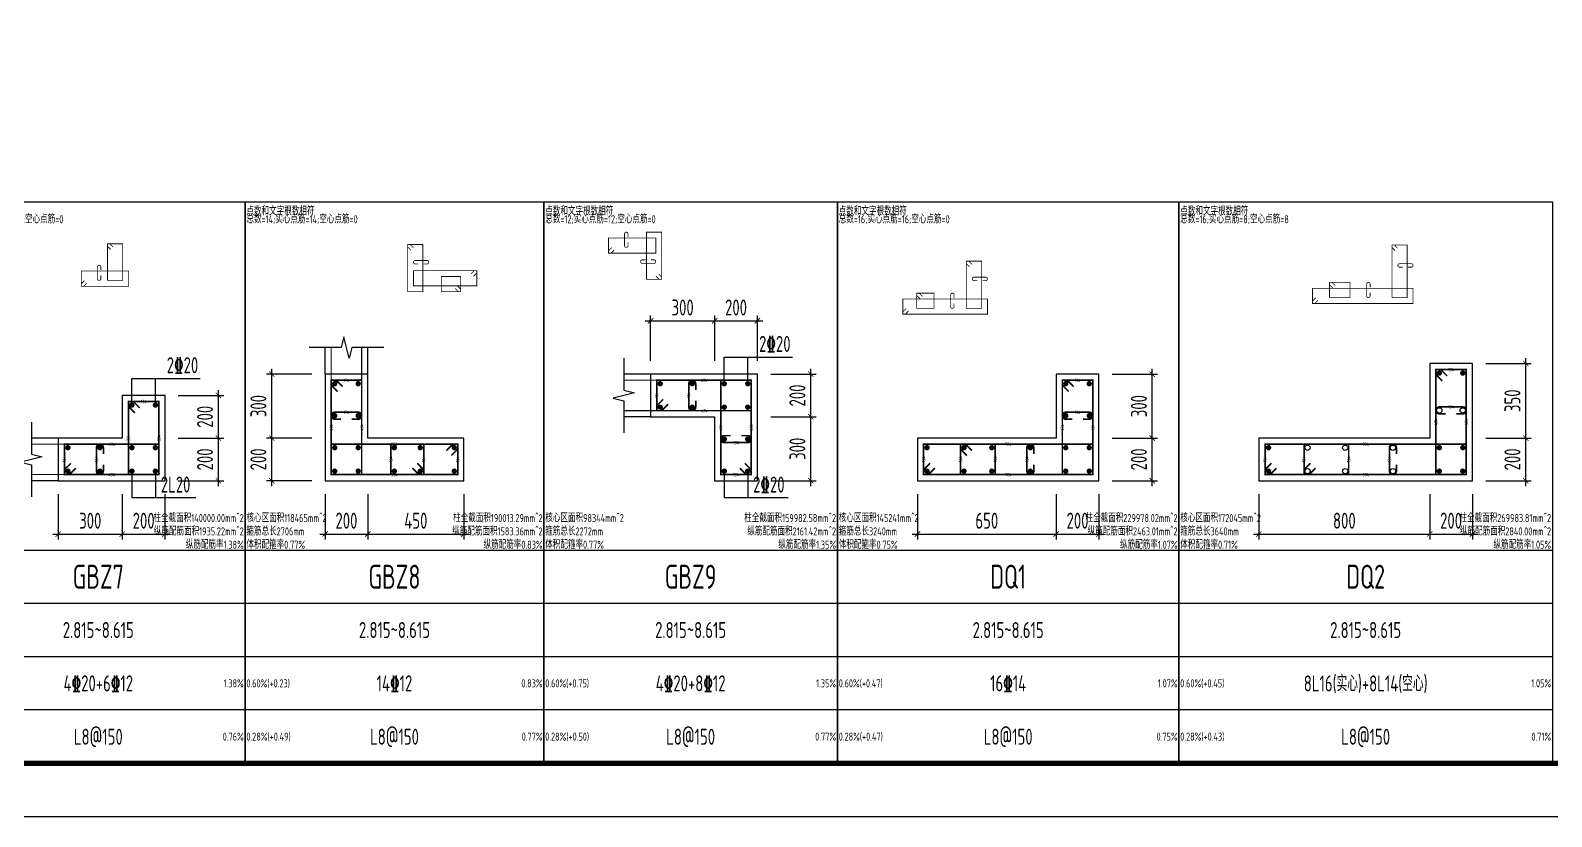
# Model space of a CAD drawing. Extents: x -668857 to 143095, y -247466 to 228182.
# Drawn here: x -308541 to -280034, y 28700 to 43447 of the extents above; entities that cross this region are included whole.
import ezdxf
from ezdxf.enums import TextEntityAlignment as Align

# ---------------------------------------------------------------- set-up
doc = ezdxf.new("R2010")
doc.units = 0
doc.header["$LTSCALE"] = 1000
doc.layers.get('0').update_dxf_attribs({"linetype": 'CONTINUOUS'})
doc.layers.get('DEFPOINTS').update_dxf_attribs({"linetype": 'CONTINUOUS'})
for name, color, linetype in [('-TK', 7, 'CONTINUOUS'), ('COLU_DE_DIM', 3, 'CONTINUOUS'), ('COLU_DE_TH', 7, 'CONTINUOUS'), ('LABEL', 1, 'CONTINUOUS'), ('LINK', 6, 'CONTINUOUS'), ('LINK-INDEX', 6, 'CONTINUOUS'), ('REIN', 6, 'CONTINUOUS'), ('TAB', 7, 'CONTINUOUS'), ('TAB_TEXT', 7, 'CONTINUOUS'), ('TEXT25', 2, 'CONTINUOUS'), ('THIN', 7, 'CONTINUOUS')]:
    doc.layers.add(name, color=color, linetype=linetype)
doc.layers.add('箍筋长度', color=3, linetype='CONTINUOUS', plot=False)
doc.layers.add('配箍校核', color=34, linetype='CONTINUOUS', plot=False)
doc.styles.add('BW_Rein', font='Tssdeng.shx', dxfattribs={"width": 0.7, "bigfont": 'hztxt.shx'})
doc.styles.add('TSSD_DIMENSION', font='Tssdeng.shx', dxfattribs={"width": 0.7, "bigfont": 'tssdchn.shx'})
doc.styles.add('TSSD_REIN', font='tssdeng.shx', dxfattribs={"width": 0.7, "height": 300, "bigfont": 'tssdchn.shx'})
doc.dimstyles.new('TSSD_25_100', dxfattribs={"dimtxt": 300, "dimasz": 100, "dimexe": 100, "dimexo": 250, "dimgap": 100, "dimtad": 1, "dimdec": 0, "dimlfac": 0.25, "dimzin": 0, "dimdsep": 46, "dimtxsty": 'TSSD_DIMENSION', "dimblk": 'ARCHTICK', "dimcen": 0, "dimdle": 100, "dimclrt": 7, "dimadec": 0, "dimazin": 0, "dimtfac": 1, "dimtdec": 0, "dimtix": 1, "dimtmove": 2, "dimatfit": 3, "dimldrblk": 'ARCHTICK', "dimfxl": 0, "dimtolj": 1, "dimtzin": 0, "dimarcsym": 0})

# ---------------------------------------------------------------- blocks, each defined once
blk = doc.blocks.new('_ArchTick')
at = {"color": 0, "linetype": 'ByBlock', "const_width": 0.15}
blk.add_lwpolyline([(-0.5, -0.5), (0.5, 0.5)], dxfattribs=at)
blk = doc.blocks.new('*D1870')
at = {"layer": 'COLU_DE_DIM', "color": 0, "lineweight": -2}
for p, q in [((-291918, 34750), (-291918, 33900)), ((-289318, 34750), (-289318, 33900)), ((-292018, 34000), (-289218, 34000))]:
    blk.add_line(p, q, dxfattribs=at)
at = {"layer": 'DEFPOINTS', "color": 0}
for p in [(-291918, 35000), (-289318, 35000), (-289318, 34000)]:
    blk.add_point(p, dxfattribs=at)
at = {"layer": 'COLU_DE_DIM', "color": 0, "lineweight": -2, "xscale": 100, "yscale": 100, "zscale": 100, "rotation": 180}
blk.add_blockref('_ArchTick', (-291918, 34000), dxfattribs=at)
at = {"layer": 'COLU_DE_DIM', "color": 0, "lineweight": -2, "xscale": 100, "yscale": 100, "zscale": 100}
blk.add_blockref('_ArchTick', (-289318, 34000), dxfattribs=at)
at = {"layer": 'COLU_DE_DIM', "color": 7, "insert": (-290618, 34250), "char_height": 300, "attachment_point": 5, "style": 'TSSD_DIMENSION'}
blk.add_mtext('\\A1;650', dxfattribs=at)
blk = doc.blocks.new('*D1871')
at = {"layer": 'COLU_DE_DIM', "color": 0, "lineweight": -2}
for p, q in [((-289318, 34750), (-289318, 33900)), ((-288518, 34750), (-288518, 33900)), ((-289418, 34000), (-288418, 34000))]:
    blk.add_line(p, q, dxfattribs=at)
at = {"layer": 'DEFPOINTS', "color": 0}
for p in [(-289318, 35000), (-288518, 35000), (-288518, 34000)]:
    blk.add_point(p, dxfattribs=at)
at = {"layer": 'COLU_DE_DIM', "color": 0, "lineweight": -2, "xscale": 100, "yscale": 100, "zscale": 100, "rotation": 180}
blk.add_blockref('_ArchTick', (-289318, 34000), dxfattribs=at)
at = {"layer": 'COLU_DE_DIM', "color": 0, "lineweight": -2, "xscale": 100, "yscale": 100, "zscale": 100}
blk.add_blockref('_ArchTick', (-288518, 34000), dxfattribs=at)
at = {"layer": 'COLU_DE_DIM', "color": 7, "insert": (-288918, 34250), "char_height": 300, "attachment_point": 5, "style": 'TSSD_DIMENSION'}
blk.add_mtext('\\A1;200', dxfattribs=at)
blk = doc.blocks.new('*D1872')
at = {"layer": 'COLU_DE_DIM', "color": 0, "lineweight": -2}
for p, q in [((-288268, 35800), (-287418, 35800)), ((-287518, 34900), (-287518, 35900)), ((-288268, 35000), (-287418, 35000))]:
    blk.add_line(p, q, dxfattribs=at)
at = {"layer": 'DEFPOINTS', "color": 0}
for p in [(-288518, 35800), (-287518, 35800), (-288518, 35000)]:
    blk.add_point(p, dxfattribs=at)
at = {"layer": 'COLU_DE_DIM', "color": 0, "lineweight": -2, "xscale": 100, "yscale": 100, "zscale": 100}
for p, rotation in [((-287518, 35800), 90), ((-287518, 35000), 270)]:
    blk.add_blockref('_ArchTick', p, dxfattribs=dict(at, rotation=rotation))
at = {"layer": 'COLU_DE_DIM', "color": 7, "insert": (-287768, 35400), "char_height": 300, "attachment_point": 5, "rotation": 90, "style": 'TSSD_DIMENSION'}
blk.add_mtext('\\A1;200', dxfattribs=at)
blk = doc.blocks.new('*D1873')
at = {"layer": 'COLU_DE_DIM', "color": 0, "lineweight": -2}
for p, q in [((-287518, 35700), (-287518, 37099)), ((-288268, 36999), (-287418, 36999)), ((-288268, 35800), (-287418, 35800))]:
    blk.add_line(p, q, dxfattribs=at)
at = {"layer": 'DEFPOINTS', "color": 0}
for p in [(-288518, 36999), (-287518, 36999), (-288518, 35800)]:
    blk.add_point(p, dxfattribs=at)
at = {"layer": 'COLU_DE_DIM', "color": 0, "lineweight": -2, "xscale": 100, "yscale": 100, "zscale": 100}
for p, rotation in [((-287518, 36999), 90), ((-287518, 35800), 270)]:
    blk.add_blockref('_ArchTick', p, dxfattribs=dict(at, rotation=rotation))
at = {"layer": 'COLU_DE_DIM', "color": 7, "insert": (-287768, 36399), "char_height": 300, "attachment_point": 5, "rotation": 90, "style": 'TSSD_DIMENSION'}
blk.add_mtext('\\A1;300', dxfattribs=at)
blk = doc.blocks.new('*D1882')
at = {"layer": 'COLU_DE_DIM', "color": 0, "lineweight": -2}
for p, q in [((-297018, 37999), (-295618, 37999)), ((-296918, 37249), (-296918, 38099)), ((-295718, 37249), (-295718, 38099))]:
    blk.add_line(p, q, dxfattribs=at)
at = {"layer": 'DEFPOINTS', "color": 0}
for p in [(-295718, 37999), (-296918, 36999), (-295718, 36999)]:
    blk.add_point(p, dxfattribs=at)
at = {"layer": 'COLU_DE_DIM', "color": 0, "lineweight": -2, "xscale": 100, "yscale": 100, "zscale": 100, "rotation": 180}
blk.add_blockref('_ArchTick', (-296918, 37999), dxfattribs=at)
at = {"layer": 'COLU_DE_DIM', "color": 0, "lineweight": -2, "xscale": 100, "yscale": 100, "zscale": 100}
blk.add_blockref('_ArchTick', (-295718, 37999), dxfattribs=at)
at = {"layer": 'COLU_DE_DIM', "color": 7, "insert": (-296318, 38249), "char_height": 300, "attachment_point": 5, "style": 'TSSD_DIMENSION'}
blk.add_mtext('\\A1;300', dxfattribs=at)
blk = doc.blocks.new('*D1883')
at = {"layer": 'COLU_DE_DIM', "color": 0, "lineweight": -2}
for p, q in [((-295818, 37999), (-294818, 37999)), ((-295718, 37249), (-295718, 38099)), ((-294918, 37249), (-294918, 38099))]:
    blk.add_line(p, q, dxfattribs=at)
at = {"layer": 'DEFPOINTS', "color": 0}
for p in [(-294918, 37999), (-295718, 36999), (-294918, 36999)]:
    blk.add_point(p, dxfattribs=at)
at = {"layer": 'COLU_DE_DIM', "color": 0, "lineweight": -2, "xscale": 100, "yscale": 100, "zscale": 100, "rotation": 180}
blk.add_blockref('_ArchTick', (-295718, 37999), dxfattribs=at)
at = {"layer": 'COLU_DE_DIM', "color": 0, "lineweight": -2, "xscale": 100, "yscale": 100, "zscale": 100}
blk.add_blockref('_ArchTick', (-294918, 37999), dxfattribs=at)
at = {"layer": 'COLU_DE_DIM', "color": 7, "insert": (-295318, 38249), "char_height": 300, "attachment_point": 5, "style": 'TSSD_DIMENSION'}
blk.add_mtext('\\A1;200', dxfattribs=at)
blk = doc.blocks.new('*D1884')
at = {"layer": 'COLU_DE_DIM', "color": 0, "lineweight": -2}
for p, q in [((-293918, 34900), (-293918, 36299)), ((-294668, 36199), (-293818, 36199)), ((-294668, 35000), (-293818, 35000))]:
    blk.add_line(p, q, dxfattribs=at)
at = {"layer": 'DEFPOINTS', "color": 0}
for p in [(-294918, 36199), (-293918, 36199), (-294918, 35000)]:
    blk.add_point(p, dxfattribs=at)
at = {"layer": 'COLU_DE_DIM', "color": 0, "lineweight": -2, "xscale": 100, "yscale": 100, "zscale": 100}
for p, rotation in [((-293918, 36199), 90), ((-293918, 35000), 270)]:
    blk.add_blockref('_ArchTick', p, dxfattribs=dict(at, rotation=rotation))
at = {"layer": 'COLU_DE_DIM', "color": 7, "insert": (-294168, 35599), "char_height": 300, "attachment_point": 5, "rotation": 90, "style": 'TSSD_DIMENSION'}
blk.add_mtext('\\A1;300', dxfattribs=at)
blk = doc.blocks.new('*D1885')
at = {"layer": 'COLU_DE_DIM', "color": 0, "lineweight": -2}
for p, q in [((-293918, 36099), (-293918, 37099)), ((-294668, 36999), (-293818, 36999)), ((-294668, 36199), (-293818, 36199))]:
    blk.add_line(p, q, dxfattribs=at)
at = {"layer": 'DEFPOINTS', "color": 0}
for p in [(-294918, 36999), (-293918, 36999), (-294918, 36199)]:
    blk.add_point(p, dxfattribs=at)
at = {"layer": 'COLU_DE_DIM', "color": 0, "lineweight": -2, "xscale": 100, "yscale": 100, "zscale": 100}
for p, rotation in [((-293918, 36999), 90), ((-293918, 36199), 270)]:
    blk.add_blockref('_ArchTick', p, dxfattribs=dict(at, rotation=rotation))
at = {"layer": 'COLU_DE_DIM', "color": 7, "insert": (-294168, 36599), "char_height": 300, "attachment_point": 5, "rotation": 90, "style": 'TSSD_DIMENSION'}
blk.add_mtext('\\A1;200', dxfattribs=at)
blk = doc.blocks.new('*D1858')
at = {"layer": 'COLU_DE_DIM', "color": 0, "lineweight": -2}
for p, q in [((-303019, 34750), (-303019, 33900)), ((-302219, 34750), (-302219, 33900)), ((-303119, 34000), (-302119, 34000))]:
    blk.add_line(p, q, dxfattribs=at)
at = {"layer": 'DEFPOINTS', "color": 0}
for p in [(-303019, 35000), (-302219, 35000), (-302219, 34000)]:
    blk.add_point(p, dxfattribs=at)
at = {"layer": 'COLU_DE_DIM', "color": 0, "lineweight": -2, "xscale": 100, "yscale": 100, "zscale": 100, "rotation": 180}
blk.add_blockref('_ArchTick', (-303019, 34000), dxfattribs=at)
at = {"layer": 'COLU_DE_DIM', "color": 0, "lineweight": -2, "xscale": 100, "yscale": 100, "zscale": 100}
blk.add_blockref('_ArchTick', (-302219, 34000), dxfattribs=at)
at = {"layer": 'COLU_DE_DIM', "color": 7, "insert": (-302619, 34250), "char_height": 300, "attachment_point": 5, "style": 'TSSD_DIMENSION'}
blk.add_mtext('\\A1;200', dxfattribs=at)
blk = doc.blocks.new('*D1859')
at = {"layer": 'COLU_DE_DIM', "color": 0, "lineweight": -2}
for p, q in [((-302219, 34750), (-302219, 33900)), ((-300418, 34750), (-300418, 33900)), ((-302319, 34000), (-300318, 34000))]:
    blk.add_line(p, q, dxfattribs=at)
at = {"layer": 'DEFPOINTS', "color": 0}
for p in [(-302219, 35000), (-300418, 35000), (-300418, 34000)]:
    blk.add_point(p, dxfattribs=at)
at = {"layer": 'COLU_DE_DIM', "color": 0, "lineweight": -2, "xscale": 100, "yscale": 100, "zscale": 100, "rotation": 180}
blk.add_blockref('_ArchTick', (-302219, 34000), dxfattribs=at)
at = {"layer": 'COLU_DE_DIM', "color": 0, "lineweight": -2, "xscale": 100, "yscale": 100, "zscale": 100}
blk.add_blockref('_ArchTick', (-300418, 34000), dxfattribs=at)
at = {"layer": 'COLU_DE_DIM', "color": 7, "insert": (-301318, 34250), "char_height": 300, "attachment_point": 5, "style": 'TSSD_DIMENSION'}
blk.add_mtext('\\A1;450', dxfattribs=at)
blk = doc.blocks.new('*D1860')
at = {"layer": 'COLU_DE_DIM', "color": 0, "lineweight": -2}
for p, q in [((-303269, 35800), (-304119, 35800)), ((-304019, 34900), (-304019, 35900)), ((-303269, 35000), (-304119, 35000))]:
    blk.add_line(p, q, dxfattribs=at)
at = {"layer": 'DEFPOINTS', "color": 0}
for p in [(-304019, 35800), (-303019, 35800), (-303019, 35000)]:
    blk.add_point(p, dxfattribs=at)
at = {"layer": 'COLU_DE_DIM', "color": 0, "lineweight": -2, "xscale": 100, "yscale": 100, "zscale": 100}
for p, rotation in [((-304019, 35800), 90), ((-304019, 35000), 270)]:
    blk.add_blockref('_ArchTick', p, dxfattribs=dict(at, rotation=rotation))
at = {"layer": 'COLU_DE_DIM', "color": 7, "insert": (-304269, 35400), "char_height": 300, "attachment_point": 5, "rotation": 90, "style": 'TSSD_DIMENSION'}
blk.add_mtext('\\A1;200', dxfattribs=at)
blk = doc.blocks.new('*D1861')
at = {"layer": 'COLU_DE_DIM', "color": 0, "lineweight": -2}
for p, q in [((-304019, 35700), (-304019, 37100)), ((-303269, 37000), (-304119, 37000)), ((-303269, 35800), (-304119, 35800))]:
    blk.add_line(p, q, dxfattribs=at)
at = {"layer": 'DEFPOINTS', "color": 0}
for p in [(-304019, 37000), (-303019, 37000), (-303019, 35800)]:
    blk.add_point(p, dxfattribs=at)
at = {"layer": 'COLU_DE_DIM', "color": 0, "lineweight": -2, "xscale": 100, "yscale": 100, "zscale": 100}
for p, rotation in [((-304019, 37000), 90), ((-304019, 35800), 270)]:
    blk.add_blockref('_ArchTick', p, dxfattribs=dict(at, rotation=rotation))
at = {"layer": 'COLU_DE_DIM', "color": 7, "insert": (-304269, 36400), "char_height": 300, "attachment_point": 5, "rotation": 90, "style": 'TSSD_DIMENSION'}
blk.add_mtext('\\A1;300', dxfattribs=at)
blk = doc.blocks.new('*D1862')
at = {"layer": 'COLU_DE_DIM', "color": 0, "lineweight": -2}
for p, q in [((-308019, 34750), (-308019, 33900)), ((-306819, 34750), (-306819, 33900)), ((-308119, 34000), (-306719, 34000))]:
    blk.add_line(p, q, dxfattribs=at)
at = {"layer": 'DEFPOINTS', "color": 0}
for p in [(-308019, 35000), (-306819, 35000), (-306819, 34000)]:
    blk.add_point(p, dxfattribs=at)
at = {"layer": 'COLU_DE_DIM', "color": 0, "lineweight": -2, "xscale": 100, "yscale": 100, "zscale": 100, "rotation": 180}
blk.add_blockref('_ArchTick', (-308019, 34000), dxfattribs=at)
at = {"layer": 'COLU_DE_DIM', "color": 0, "lineweight": -2, "xscale": 100, "yscale": 100, "zscale": 100}
blk.add_blockref('_ArchTick', (-306819, 34000), dxfattribs=at)
at = {"layer": 'COLU_DE_DIM', "color": 7, "insert": (-307419, 34250), "char_height": 300, "attachment_point": 5, "style": 'TSSD_DIMENSION'}
blk.add_mtext('\\A1;300', dxfattribs=at)
blk = doc.blocks.new('*D1863')
at = {"layer": 'COLU_DE_DIM', "color": 0, "lineweight": -2}
for p, q in [((-306819, 34750), (-306819, 33900)), ((-306019, 34750), (-306019, 33900)), ((-306919, 34000), (-305919, 34000))]:
    blk.add_line(p, q, dxfattribs=at)
at = {"layer": 'DEFPOINTS', "color": 0}
for p in [(-306819, 35000), (-306019, 35000), (-306019, 34000)]:
    blk.add_point(p, dxfattribs=at)
at = {"layer": 'COLU_DE_DIM', "color": 0, "lineweight": -2, "xscale": 100, "yscale": 100, "zscale": 100, "rotation": 180}
blk.add_blockref('_ArchTick', (-306819, 34000), dxfattribs=at)
at = {"layer": 'COLU_DE_DIM', "color": 0, "lineweight": -2, "xscale": 100, "yscale": 100, "zscale": 100}
blk.add_blockref('_ArchTick', (-306019, 34000), dxfattribs=at)
at = {"layer": 'COLU_DE_DIM', "color": 7, "insert": (-306419, 34250), "char_height": 300, "attachment_point": 5, "style": 'TSSD_DIMENSION'}
blk.add_mtext('\\A1;200', dxfattribs=at)
blk = doc.blocks.new('*D1864')
at = {"layer": 'COLU_DE_DIM', "color": 0, "lineweight": -2}
for p, q in [((-305769, 35800), (-304919, 35800)), ((-305019, 34900), (-305019, 35900)), ((-305769, 35000), (-304919, 35000))]:
    blk.add_line(p, q, dxfattribs=at)
at = {"layer": 'DEFPOINTS', "color": 0}
for p in [(-306019, 35800), (-305019, 35800), (-306019, 35000)]:
    blk.add_point(p, dxfattribs=at)
at = {"layer": 'COLU_DE_DIM', "color": 0, "lineweight": -2, "xscale": 100, "yscale": 100, "zscale": 100}
for p, rotation in [((-305019, 35800), 90), ((-305019, 35000), 270)]:
    blk.add_blockref('_ArchTick', p, dxfattribs=dict(at, rotation=rotation))
at = {"layer": 'COLU_DE_DIM', "color": 7, "insert": (-305269, 35400), "char_height": 300, "attachment_point": 5, "rotation": 90, "style": 'TSSD_DIMENSION'}
blk.add_mtext('\\A1;200', dxfattribs=at)
blk = doc.blocks.new('*D1865')
at = {"layer": 'COLU_DE_DIM', "color": 0, "lineweight": -2}
for p, q in [((-305769, 36600), (-304919, 36600)), ((-305019, 35700), (-305019, 36700)), ((-305769, 35800), (-304919, 35800))]:
    blk.add_line(p, q, dxfattribs=at)
at = {"layer": 'DEFPOINTS', "color": 0}
for p in [(-306019, 36600), (-305019, 36600), (-306019, 35800)]:
    blk.add_point(p, dxfattribs=at)
at = {"layer": 'COLU_DE_DIM', "color": 0, "lineweight": -2, "xscale": 100, "yscale": 100, "zscale": 100}
for p, rotation in [((-305019, 36600), 90), ((-305019, 35800), 270)]:
    blk.add_blockref('_ArchTick', p, dxfattribs=dict(at, rotation=rotation))
at = {"layer": 'COLU_DE_DIM', "color": 7, "insert": (-305269, 36200), "char_height": 300, "attachment_point": 5, "rotation": 90, "style": 'TSSD_DIMENSION'}
blk.add_mtext('\\A1;200', dxfattribs=at)
blk = doc.blocks.new('A1')
blk.add_lwpolyline([(0, 59400), (0, 0), (84100, 0), (84100, 59400)], close=True)
at = {"const_width": 100}
blk.add_lwpolyline([(2500, 58400), (2500, 1000), (83100, 1000), (83100, 58400)], close=True, dxfattribs=at)
blk = doc.blocks.new('*D1206')
at = {"layer": 'COLU_DE_DIM', "color": 0, "lineweight": -2}
for p, q in [((-285518, 34750), (-285518, 33900)), ((-282318, 34750), (-282318, 33900)), ((-285618, 34000), (-282218, 34000))]:
    blk.add_line(p, q, dxfattribs=at)
at = {"layer": 'DEFPOINTS', "color": 0}
for p in [(-285518, 35000), (-282318, 35000), (-282318, 34000)]:
    blk.add_point(p, dxfattribs=at)
at = {"layer": 'COLU_DE_DIM', "color": 0, "lineweight": -2, "xscale": 100, "yscale": 100, "zscale": 100, "rotation": 180}
blk.add_blockref('_ArchTick', (-285518, 34000), dxfattribs=at)
at = {"layer": 'COLU_DE_DIM', "color": 0, "lineweight": -2, "xscale": 100, "yscale": 100, "zscale": 100}
blk.add_blockref('_ArchTick', (-282318, 34000), dxfattribs=at)
at = {"layer": 'COLU_DE_DIM', "color": 7, "insert": (-283918, 34250), "char_height": 300, "attachment_point": 5, "style": 'TSSD_DIMENSION'}
blk.add_mtext('\\A1;800', dxfattribs=at)
blk = doc.blocks.new('*D1207')
at = {"layer": 'COLU_DE_DIM', "color": 0, "lineweight": -2}
for p, q in [((-282318, 34750), (-282318, 33900)), ((-281518, 34750), (-281518, 33900)), ((-282418, 34000), (-281418, 34000))]:
    blk.add_line(p, q, dxfattribs=at)
at = {"layer": 'DEFPOINTS', "color": 0}
for p in [(-282318, 35000), (-281518, 35000), (-281518, 34000)]:
    blk.add_point(p, dxfattribs=at)
at = {"layer": 'COLU_DE_DIM', "color": 0, "lineweight": -2, "xscale": 100, "yscale": 100, "zscale": 100, "rotation": 180}
blk.add_blockref('_ArchTick', (-282318, 34000), dxfattribs=at)
at = {"layer": 'COLU_DE_DIM', "color": 0, "lineweight": -2, "xscale": 100, "yscale": 100, "zscale": 100}
blk.add_blockref('_ArchTick', (-281518, 34000), dxfattribs=at)
at = {"layer": 'COLU_DE_DIM', "color": 7, "insert": (-281918, 34250), "char_height": 300, "attachment_point": 5, "style": 'TSSD_DIMENSION'}
blk.add_mtext('\\A1;200', dxfattribs=at)
blk = doc.blocks.new('*D1208')
at = {"layer": 'COLU_DE_DIM', "color": 0, "lineweight": -2}
for p, q in [((-281268, 35800), (-280418, 35800)), ((-280518, 34900), (-280518, 35900)), ((-281268, 35000), (-280418, 35000))]:
    blk.add_line(p, q, dxfattribs=at)
at = {"layer": 'DEFPOINTS', "color": 0}
for p in [(-281518, 35800), (-280518, 35800), (-281518, 35000)]:
    blk.add_point(p, dxfattribs=at)
at = {"layer": 'COLU_DE_DIM', "color": 0, "lineweight": -2, "xscale": 100, "yscale": 100, "zscale": 100}
for p, rotation in [((-280518, 35800), 90), ((-280518, 35000), 270)]:
    blk.add_blockref('_ArchTick', p, dxfattribs=dict(at, rotation=rotation))
at = {"layer": 'COLU_DE_DIM', "color": 7, "insert": (-280768, 35400), "char_height": 300, "attachment_point": 5, "rotation": 90, "style": 'TSSD_DIMENSION'}
blk.add_mtext('\\A1;200', dxfattribs=at)
blk = doc.blocks.new('*D1209')
at = {"layer": 'COLU_DE_DIM', "color": 0, "lineweight": -2}
for p, q in [((-281268, 37199), (-280418, 37199)), ((-280518, 35700), (-280518, 37299)), ((-281268, 35800), (-280418, 35800))]:
    blk.add_line(p, q, dxfattribs=at)
at = {"layer": 'DEFPOINTS', "color": 0}
for p in [(-281518, 37199), (-280518, 37199), (-281518, 35800)]:
    blk.add_point(p, dxfattribs=at)
at = {"layer": 'COLU_DE_DIM', "color": 0, "lineweight": -2, "xscale": 100, "yscale": 100, "zscale": 100}
for p, rotation in [((-280518, 37199), 90), ((-280518, 35800), 270)]:
    blk.add_blockref('_ArchTick', p, dxfattribs=dict(at, rotation=rotation))
at = {"layer": 'COLU_DE_DIM', "color": 7, "insert": (-280768, 36500), "char_height": 300, "attachment_point": 5, "rotation": 90, "style": 'TSSD_DIMENSION'}
blk.add_mtext('\\A1;350', dxfattribs=at)

msp = doc.modelspace()

# ---------------------------------------------------------------- linework, layer by layer
at = {"layer": 'COLU_DE_TH'}
for points in [[(-281518.34, 34999.67), (-281518.34, 37199.34), (-282318.34, 37199.34), (-282318.34, 35799.67), (-285518.34, 35799.67), (-285518.34, 34999.67), (-281518.34, 34999.67)], [(-302218.5, 36999.67), (-303018.5, 36999.67), (-303018.5, 34999.67), (-300418.24, 34999.67), (-300418.24, 35799.67), (-302218.5, 35799.67), (-302218.5, 36999.67)], [(-296918.24, 36999.32), (-296918.24, 36199.32), (-295718.24, 36199.32), (-295718.24, 34999.67), (-294918.24, 34999.67), (-294918.24, 36999.32), (-296918.24, 36999.32)], [(-289318.34, 36999.33), (-289318.34, 35799.67), (-291918.24, 35799.67), (-291918.24, 34999.67), (-288518.34, 34999.67), (-288518.34, 36999.33), (-289318.34, 36999.33)], [(-308018.5, 35799.67), (-308018.5, 34999.67), (-306018.5, 34999.67), (-306018.5, 36599.67), (-306818.5, 36599.67), (-306818.5, 35799.67), (-308018.5, 35799.67)]]:
    msp.add_lwpolyline(points, close=True, dxfattribs=at)
at = {"layer": 'LABEL'}
for p, q in [((-295538.24, 37314.85), (-294258.24, 37314.85)), ((-295538.24, 36819.32), (-295538.24, 37314.85)), ((-295098.24, 36819.32), (-295098.24, 37314.85)), ((-306638.5, 36915.19), (-305358.5, 36915.19)), ((-306638.5, 36419.67), (-306638.5, 36915.19)), ((-306198.5, 36419.67), (-306198.5, 36915.19)), ((-306638.5, 35179.67), (-306638.5, 34684.14)), ((-306198.5, 35179.67), (-306198.5, 34684.14)), ((-295538.24, 35179.67), (-295538.24, 34684.14)), ((-295098.24, 35179.67), (-295098.24, 34684.14)), ((-306638.5, 34684.14), (-305443.9, 34684.14)), ((-295538.24, 34684.14), (-294343.63, 34684.14))]:
    msp.add_line(p, q, dxfattribs=at)
at = {"layer": 'LINK', "const_width": 30}
for points in [[(-282083.34, 36872.42), (-282203.34, 36992.42), (-282203.34, 37084.34), (-281633.34, 37084.34), (-281633.34, 35114.67), (-282203.34, 35114.67), (-282203.34, 37084.34), (-282111.41, 37084.34), (-281991.41, 36964.34)], [(-302783.5, 36672.74), (-302903.5, 36792.74), (-302903.5, 36884.67), (-302333.5, 36884.67), (-302333.5, 35114.67), (-302903.5, 35114.67), (-302903.5, 36884.67), (-302811.58, 36884.67), (-302691.58, 36764.67)], [(-296591.32, 36434.32), (-296711.32, 36314.32), (-296803.24, 36314.32), (-296803.24, 36884.32), (-295033.24, 36884.32), (-295033.24, 36314.32), (-296803.24, 36314.32), (-296803.24, 36406.24), (-296683.24, 36526.24)], [(-295153.24, 35326.59), (-295033.24, 35206.59), (-295033.24, 35114.67), (-295603.24, 35114.67), (-295603.24, 36884.32), (-295033.24, 36884.32), (-295033.24, 35114.67), (-295125.17, 35114.67), (-295245.17, 35234.67)], [(-289083.34, 36672.4), (-289203.34, 36792.4), (-289203.34, 36884.33), (-288633.34, 36884.33), (-288633.34, 35114.67), (-289203.34, 35114.67), (-289203.34, 36884.33), (-289111.42, 36884.33), (-288991.42, 36764.33)], [(-306583.5, 36272.74), (-306703.5, 36392.74), (-306703.5, 36484.67), (-306133.5, 36484.67), (-306133.5, 35114.67), (-306703.5, 35114.67), (-306703.5, 36484.67), (-306611.58, 36484.67), (-306491.58, 36364.67)], [(-307691.58, 35234.67), (-307811.58, 35114.67), (-307903.5, 35114.67), (-307903.5, 35684.67), (-306133.5, 35684.67), (-306133.5, 35114.67), (-307903.5, 35114.67), (-307903.5, 35206.59), (-307783.5, 35326.59)], [(-300745.16, 35564.67), (-300625.16, 35684.67), (-300533.24, 35684.67), (-300533.24, 35114.67), (-302903.5, 35114.67), (-302903.5, 35684.67), (-300533.24, 35684.67), (-300533.24, 35592.74), (-300653.24, 35472.74)], [(-301289.68, 35326.59), (-301169.68, 35206.59), (-301169.68, 35114.67), (-301785.9, 35114.67), (-301785.9, 35684.67), (-301169.68, 35684.67), (-301169.68, 35114.67), (-301261.6, 35114.67), (-301381.6, 35234.67)], [(-291591.31, 35234.67), (-291711.31, 35114.67), (-291803.24, 35114.67), (-291803.24, 35684.67), (-288633.34, 35684.67), (-288633.34, 35114.67), (-291803.24, 35114.67), (-291803.24, 35206.59), (-291683.24, 35326.59)], [(-290990.22, 35472.74), (-291110.22, 35592.74), (-291110.22, 35684.67), (-290460.24, 35684.67), (-290460.24, 35114.67), (-291110.22, 35114.67), (-291110.22, 35684.67), (-291018.3, 35684.67), (-290898.3, 35564.67)], [(-285191.41, 35234.67), (-285311.41, 35114.67), (-285403.34, 35114.67), (-285403.34, 35684.67), (-281633.34, 35684.67), (-281633.34, 35114.67), (-285403.34, 35114.67), (-285403.34, 35206.59), (-285283.34, 35326.59)], [(-284552.7, 35326.59), (-284672.7, 35206.59), (-284672.7, 35114.67), (-283836.36, 35114.67), (-283836.36, 35684.67), (-284672.7, 35684.67), (-284672.7, 35114.67), (-284580.77, 35114.67), (-284460.77, 35234.67)]]:
    msp.add_lwpolyline(points, dxfattribs=at)
for points in [[(-296073.24, 36699.32), (-296073.24, 36819.32, 1), (-296203.24, 36819.32), (-296203.24, 36379.32, 1), (-296073.24, 36379.32), (-296073.24, 36499.32)], [(-302518.5, 36154.67), (-302398.5, 36154.67, 1), (-302398.5, 36284.67), (-302838.5, 36284.67, 1), (-302838.5, 36154.67), (-302718.5, 36154.67)], [(-288818.34, 36154.5), (-288698.34, 36154.5, 1), (-288698.34, 36284.5), (-289138.34, 36284.5, 1), (-289138.34, 36154.5), (-289018.34, 36154.5)], [(-281818.34, 36254.51), (-281698.34, 36254.51, 1), (-281698.34, 36384.51), (-282138.34, 36384.51, 1), (-282138.34, 36254.51), (-282018.34, 36254.51)], [(-307173.5, 35499.67), (-307173.5, 35619.67, 1), (-307303.5, 35619.67), (-307303.5, 35179.67, 1), (-307173.5, 35179.67), (-307173.5, 35299.67)], [(-295418.24, 35844.49), (-295538.24, 35844.49, 1), (-295538.24, 35714.49), (-295098.24, 35714.49, 1), (-295098.24, 35844.49), (-295218.24, 35844.49)], [(-289737.4, 35499.67), (-289737.4, 35619.67, 1), (-289867.4, 35619.67), (-289867.4, 35179.67, 1), (-289737.4, 35179.67), (-289737.4, 35299.67)], [(-282942.7, 35299.67), (-282942.7, 35179.67, -1), (-283072.7, 35179.67), (-283072.7, 35619.67, -1), (-282942.7, 35619.67), (-282942.7, 35499.67)]]:
    msp.add_lwpolyline(points, format="xyb", dxfattribs=at)
at = {"layer": 'LINK-INDEX', "const_width": 15}
for points in [[(-297341.72, 39569.57), (-297341.72, 39629.57, 1), (-297406.72, 39629.57), (-297406.72, 39409.57, 1), (-297341.72, 39409.57), (-297341.72, 39469.57)], [(-301168.79, 39065.56), (-301108.79, 39065.56, 1), (-301108.79, 39130.56), (-301328.79, 39130.56, 1), (-301328.79, 39065.56), (-301268.79, 39065.56)], [(-297014.22, 39142.16), (-297074.22, 39142.16, 1), (-297074.22, 39077.16), (-296854.22, 39077.16, 1), (-296854.22, 39142.16), (-296914.22, 39142.16)], [(-282722.6, 39004.94), (-282662.6, 39004.94, 1), (-282662.6, 39069.94), (-282882.6, 39069.94, 1), (-282882.6, 39004.94), (-282822.6, 39004.94)], [(-307221, 38949.67), (-307221, 39009.67, 1), (-307286, 39009.67), (-307286, 38789.67, 1), (-307221, 38789.67), (-307221, 38849.67)], [(-290698.73, 38752.89), (-290638.73, 38752.89, 1), (-290638.73, 38817.89), (-290858.73, 38817.89, 1), (-290858.73, 38752.89), (-290798.73, 38752.89)], [(-291231.2, 38425.48), (-291231.2, 38485.48, 1), (-291296.2, 38485.48), (-291296.2, 38265.48, 1), (-291231.2, 38265.48), (-291231.2, 38325.48)], [(-283435.1, 38627.52), (-283435.1, 38687.52, 1), (-283500.1, 38687.52), (-283500.1, 38467.52, 1), (-283435.1, 38467.52), (-283435.1, 38527.52)]]:
    msp.add_lwpolyline(points, format="xyb", dxfattribs=at)
for points in [[(-296771.72, 38883.21), (-296711.72, 38823.21), (-296711.72, 38777.25), (-296996.72, 38777.25), (-296996.72, 39662.07), (-296711.72, 39662.07), (-296711.72, 38777.25), (-296757.69, 38777.25), (-296817.69, 38837.25)], [(-307036, 39336.21), (-307096, 39396.21), (-307096, 39442.17), (-306811, 39442.17), (-306811, 38757.17), (-307096, 38757.17), (-307096, 39442.17), (-307050.04, 39442.17), (-306990.04, 39382.17)], [(-301411.29, 39324.6), (-301471.29, 39384.6), (-301471.29, 39430.56), (-301186.29, 39430.56), (-301186.29, 38545.56), (-301471.29, 38545.56), (-301471.29, 39430.56), (-301425.32, 39430.56), (-301365.32, 39370.56)], [(-297600.76, 39327.07), (-297660.76, 39267.07), (-297706.72, 39267.07), (-297706.72, 39552.07), (-296821.72, 39552.07), (-296821.72, 39267.07), (-297706.72, 39267.07), (-297706.72, 39313.04), (-297646.72, 39373.04)], [(-282965.1, 39313.9), (-283025.1, 39373.9), (-283025.1, 39419.86), (-282740.1, 39419.86), (-282740.1, 38435.02), (-283025.1, 38435.02), (-283025.1, 39419.86), (-282979.14, 39419.86), (-282919.14, 39359.86)], [(-290941.23, 39011.85), (-291001.23, 39071.85), (-291001.23, 39117.81), (-290716.23, 39117.81), (-290716.23, 38232.98), (-291001.23, 38232.98), (-291001.23, 39117.81), (-290955.27, 39117.81), (-290895.27, 39057.81)], [(-307480.04, 38707.17), (-307540.04, 38647.17), (-307586, 38647.17), (-307586, 38932.17), (-306701, 38932.17), (-306701, 38647.17), (-307586, 38647.17), (-307586, 38693.13), (-307526, 38753.13)], [(-300282.12, 38880.56), (-300222.12, 38940.56), (-300176.15, 38940.56), (-300176.15, 38655.56), (-301361.29, 38655.56), (-301361.29, 38940.56), (-300176.15, 38940.56), (-300176.15, 38894.6), (-300236.15, 38834.6)], [(-300536.2, 38651.52), (-300476.2, 38591.52), (-300476.2, 38545.56), (-300841.24, 38545.56), (-300841.24, 38830.56), (-300476.2, 38830.56), (-300476.2, 38545.56), (-300522.16, 38545.56), (-300582.16, 38605.56)], [(-291871.19, 38412.02), (-291931.19, 38472.02), (-291931.19, 38517.98), (-291606.2, 38517.98), (-291606.2, 38232.98), (-291931.19, 38232.98), (-291931.19, 38517.98), (-291885.23, 38517.98), (-291825.23, 38457.98)], [(-284409.14, 38385.02), (-284469.14, 38325.02), (-284515.1, 38325.02), (-284515.1, 38610.02), (-282630.1, 38610.02), (-282630.1, 38325.02), (-284515.1, 38325.02), (-284515.1, 38370.98), (-284455.1, 38430.98)], [(-284135.1, 38614.06), (-284195.1, 38674.06), (-284195.1, 38720.02), (-283810.1, 38720.02), (-283810.1, 38435.02), (-284195.1, 38435.02), (-284195.1, 38720.02), (-284149.14, 38720.02), (-284089.14, 38660.02)], [(-292085.22, 38182.98), (-292145.22, 38122.98), (-292191.18, 38122.98), (-292191.18, 38407.98), (-290606.23, 38407.98), (-290606.23, 38122.98), (-292191.18, 38122.98), (-292191.18, 38168.94), (-292131.18, 38228.94)]]:
    msp.add_lwpolyline(points, dxfattribs=at)
at = {"layer": 'LINK-INDEX', "color": 1, "const_width": 20}
for points in [[(-302903.5, 36784.67), (-302903.5, 37499.67)], [(-302333.5, 36784.67), (-302333.5, 37499.67)], [(-296703.24, 36884.32), (-297418.24, 36884.32)], [(-296703.24, 36314.32), (-297418.24, 36314.32)], [(-307803.5, 35684.67), (-308518.5, 35684.67)], [(-307803.5, 35114.67), (-308518.5, 35114.67)]]:
    msp.add_lwpolyline(points, dxfattribs=at)
at = {"layer": 'REIN', "const_width": 50}
for points in [[(-282163.34, 37019.34, 1), (-282113.34, 37019.34, 1), (-282163.34, 37019.34)], [(-281723.34, 37019.34, 1), (-281673.34, 37019.34, 1), (-281723.34, 37019.34)], [(-302863.5, 36819.67, 1), (-302813.5, 36819.67, 1), (-302863.5, 36819.67)], [(-302423.5, 36819.67, 1), (-302373.5, 36819.67, 1), (-302423.5, 36819.67)], [(-296763.24, 36819.32, 1), (-296713.24, 36819.32, 1), (-296763.24, 36819.32)], [(-296163.24, 36819.32, 1), (-296113.24, 36819.32, 1), (-296163.24, 36819.32)], [(-295563.24, 36819.32, 1), (-295513.24, 36819.32, 1), (-295563.24, 36819.32)], [(-295123.24, 36819.32, 1), (-295073.24, 36819.32, 1), (-295123.24, 36819.32)], [(-289163.34, 36819.33, 1), (-289113.34, 36819.33, 1), (-289163.34, 36819.33)], [(-288723.34, 36819.33, 1), (-288673.34, 36819.33, 1), (-288723.34, 36819.33)], [(-306663.5, 36419.67, 1), (-306613.5, 36419.67, 1), (-306663.5, 36419.67)], [(-306223.5, 36419.67, 1), (-306173.5, 36419.67, 1), (-306223.5, 36419.67)], [(-302863.5, 36219.67, 1), (-302813.5, 36219.67, 1), (-302863.5, 36219.67)], [(-302423.5, 36219.67, 1), (-302373.5, 36219.67, 1), (-302423.5, 36219.67)], [(-296763.24, 36379.32, 1), (-296713.24, 36379.32, 1), (-296763.24, 36379.32)], [(-296163.24, 36379.32, 1), (-296113.24, 36379.32, 1), (-296163.24, 36379.32)], [(-295563.24, 36379.32, 1), (-295513.24, 36379.32, 1), (-295563.24, 36379.32)], [(-295123.24, 36379.32, 1), (-295073.24, 36379.32, 1), (-295123.24, 36379.32)], [(-289163.34, 36219.5, 1), (-289113.34, 36219.5, 1), (-289163.34, 36219.5)], [(-288723.34, 36219.5, 1), (-288673.34, 36219.5, 1), (-288723.34, 36219.5)], [(-307863.5, 35619.67, 1), (-307813.5, 35619.67, 1), (-307863.5, 35619.67)], [(-307263.5, 35619.67, 1), (-307213.5, 35619.67, 1), (-307263.5, 35619.67)], [(-306663.5, 35619.67, 1), (-306613.5, 35619.67, 1), (-306663.5, 35619.67)], [(-306223.5, 35619.67, 1), (-306173.5, 35619.67, 1), (-306223.5, 35619.67)], [(-302863.5, 35619.67, 1), (-302813.5, 35619.67, 1), (-302863.5, 35619.67)], [(-302423.5, 35619.67, 1), (-302373.5, 35619.67, 1), (-302423.5, 35619.67)], [(-301745.9, 35619.67, 1), (-301695.9, 35619.67, 1), (-301745.9, 35619.67)], [(-301259.68, 35619.67, 1), (-301209.68, 35619.67, 1), (-301259.68, 35619.67)], [(-300623.24, 35619.67, 1), (-300573.24, 35619.67, 1), (-300623.24, 35619.67)], [(-295563.24, 35779.49, 1), (-295513.24, 35779.49, 1), (-295563.24, 35779.49)], [(-295123.24, 35779.49, 1), (-295073.24, 35779.49, 1), (-295123.24, 35779.49)], [(-291763.24, 35619.67, 1), (-291713.24, 35619.67, 1), (-291763.24, 35619.67)], [(-291070.22, 35619.67, 1), (-291020.22, 35619.67, 1), (-291070.22, 35619.67)], [(-290550.24, 35619.67, 1), (-290500.24, 35619.67, 1), (-290550.24, 35619.67)], [(-289827.4, 35619.67, 1), (-289777.4, 35619.67, 1), (-289827.4, 35619.67)], [(-289163.34, 35619.67, 1), (-289113.34, 35619.67, 1), (-289163.34, 35619.67)], [(-288723.34, 35619.67, 1), (-288673.34, 35619.67, 1), (-288723.34, 35619.67)], [(-285363.34, 35619.67, 1), (-285313.34, 35619.67, 1), (-285363.34, 35619.67)], [(-282163.34, 35619.67, 1), (-282113.34, 35619.67, 1), (-282163.34, 35619.67)], [(-281723.34, 35619.67, 1), (-281673.34, 35619.67, 1), (-281723.34, 35619.67)], [(-307863.5, 35179.67, 1), (-307813.5, 35179.67, 1), (-307863.5, 35179.67)], [(-307263.5, 35179.67, 1), (-307213.5, 35179.67, 1), (-307263.5, 35179.67)], [(-306663.5, 35179.67, 1), (-306613.5, 35179.67, 1), (-306663.5, 35179.67)], [(-306223.5, 35179.67, 1), (-306173.5, 35179.67, 1), (-306223.5, 35179.67)], [(-302863.5, 35179.67, 1), (-302813.5, 35179.67, 1), (-302863.5, 35179.67)], [(-302423.5, 35179.67, 1), (-302373.5, 35179.67, 1), (-302423.5, 35179.67)], [(-301745.9, 35179.67, 1), (-301695.9, 35179.67, 1), (-301745.9, 35179.67)], [(-301259.68, 35179.67, 1), (-301209.68, 35179.67, 1), (-301259.68, 35179.67)], [(-300623.24, 35179.67, 1), (-300573.24, 35179.67, 1), (-300623.24, 35179.67)], [(-295563.24, 35179.67, 1), (-295513.24, 35179.67, 1), (-295563.24, 35179.67)], [(-295123.24, 35179.67, 1), (-295073.24, 35179.67, 1), (-295123.24, 35179.67)], [(-291763.24, 35179.67, 1), (-291713.24, 35179.67, 1), (-291763.24, 35179.67)], [(-291070.22, 35179.67, 1), (-291020.22, 35179.67, 1), (-291070.22, 35179.67)], [(-290550.24, 35179.67, 1), (-290500.24, 35179.67, 1), (-290550.24, 35179.67)], [(-289827.39, 35179.67, 1), (-289777.39, 35179.67, 1), (-289827.39, 35179.67)], [(-289163.34, 35179.67, 1), (-289113.34, 35179.67, 1), (-289163.34, 35179.67)], [(-288723.34, 35179.67, 1), (-288673.34, 35179.67, 1), (-288723.34, 35179.67)], [(-285363.34, 35179.67, 1), (-285313.34, 35179.67, 1), (-285363.34, 35179.67)], [(-282163.34, 35179.67, 1), (-282113.34, 35179.67, 1), (-282163.34, 35179.67)], [(-281723.34, 35179.67, 1), (-281673.34, 35179.67, 1), (-281723.34, 35179.67)]]:
    msp.add_lwpolyline(points, format="xyb", close=True, dxfattribs=at)
at = {"layer": 'REIN'}
for centre in [(-282138.34, 36319.51), (-281698.34, 36319.51), (-284607.7, 35619.67), (-283901.36, 35619.67), (-283007.7, 35619.67), (-284607.7, 35179.67), (-283901.36, 35179.67), (-283007.7, 35179.67)]:
    msp.add_circle(centre, 50, dxfattribs=at)
at = {"layer": 'TAB'}
for points in [[(-310018.5, 40229.22), (-304518.5, 40229.22), (-304518.5, 29699.67), (-310018.5, 29699.67), (-310018.5, 40229.22), (-310018.5, 33699.67), (-304518.5, 33699.67), (-304518.5, 32699.67), (-310018.5, 32699.67), (-310018.5, 31699.67), (-304518.5, 31699.67), (-304518.5, 30699.67), (-310018.5, 30699.67)], [(-304518.5, 40229.22), (-298918.24, 40229.22), (-298918.24, 29699.67), (-304518.5, 29699.67), (-304518.5, 40229.22), (-304518.5, 33699.67), (-298918.24, 33699.67), (-298918.24, 32699.67), (-304518.5, 32699.67), (-304518.5, 31699.67), (-298918.24, 31699.67), (-298918.24, 30699.67), (-304518.5, 30699.67)], [(-298918.24, 40229.22), (-293418.24, 40229.22), (-293418.24, 29699.67), (-298918.24, 29699.67), (-298918.24, 40229.22), (-298918.24, 33699.67), (-293418.24, 33699.67), (-293418.24, 32699.67), (-298918.24, 32699.67), (-298918.24, 31699.67), (-293418.24, 31699.67), (-293418.24, 30699.67), (-298918.24, 30699.67)], [(-293418.24, 40229.22), (-287018.34, 40229.22), (-287018.34, 29699.67), (-293418.24, 29699.67), (-293418.24, 40229.22), (-293418.24, 33699.67), (-287018.34, 33699.67), (-287018.34, 32699.67), (-293418.24, 32699.67), (-293418.24, 31699.67), (-287018.34, 31699.67), (-287018.34, 30699.67), (-293418.24, 30699.67)], [(-287018.34, 40229.22), (-280018.34, 40229.22), (-280018.34, 29699.67), (-287018.34, 29699.67), (-287018.34, 40229.22), (-287018.34, 33699.67), (-280018.34, 33699.67), (-280018.34, 32699.67), (-287018.34, 32699.67), (-287018.34, 31699.67), (-280018.34, 31699.67), (-280018.34, 30699.67), (-287018.34, 30699.67)]]:
    msp.add_lwpolyline(points, dxfattribs=at)
at = {"layer": 'THIN'}
for p, q in [((-303018.5, 36999.67), (-303018.5, 37499.67)), ((-302218.5, 36999.67), (-302218.5, 37499.67)), ((-296918.24, 36999.32), (-297418.24, 36999.32)), ((-296918.24, 36199.32), (-297418.24, 36199.32)), ((-308018.5, 35799.67), (-308518.5, 35799.67)), ((-308018.5, 34999.67), (-308518.5, 34999.67))]:
    msp.add_line(p, q, dxfattribs=at)
for points in [[(-301918.5, 37499.67), (-302518.5, 37499.67), (-302568.5, 37299.67), (-302668.5, 37699.67), (-302718.5, 37499.67), (-303318.5, 37499.67)], [(-297418.24, 37299.32), (-297418.24, 36699.32), (-297218.24, 36649.32), (-297618.24, 36549.32), (-297418.24, 36499.32), (-297418.24, 35899.32)], [(-308518.5, 36099.67), (-308518.5, 35499.67), (-308318.5, 35449.67), (-308718.5, 35349.67), (-308518.5, 35299.67), (-308518.5, 34699.67)]]:
    msp.add_lwpolyline(points, dxfattribs=at)

# ---------------------------------------------------------------- block references
at = {"layer": '-TK'}
msp.add_blockref('A1', (-341718.52, 28699.67), dxfattribs=at)

# ---------------------------------------------------------------- texts
at = {"layer": 'TAB_TEXT', "style": 'TSSD_REIN', "width": 0.7}
for s, height, p in [('GBZ7', 450, (-307268.5, 33199.67)), ('GBZ8', 450, (-301718.37, 33199.67)), ('GBZ9', 450, (-296168.24, 33199.67)), ('DQ1', 450, (-290218.29, 33199.67)), ('DQ2', 450, (-283518.34, 33199.67)), ('2.815~8.615', 300, (-307268.5, 32199.67)), ('2.815~8.615', 300, (-301718.37, 32199.67)), ('2.815~8.615', 300, (-296168.24, 32199.67)), ('2.815~8.615', 300, (-290218.29, 32199.67)), ('2.815~8.615', 300, (-283518.34, 32199.67)), ('L8@150', 300, (-307268.5, 30199.67)), ('L8@150', 300, (-301718.37, 30199.67)), ('L8@150', 300, (-296168.24, 30199.67)), ('L8@150', 300, (-290218.29, 30199.67)), ('L8@150', 300, (-283518.34, 30199.67))]:
    msp.add_text(s, height=height, dxfattribs=at).set_placement(p, align=Align.MIDDLE)
at = {"layer": 'TAB_TEXT', "color": 1, "style": 'TSSD_REIN', "width": 0.7}
for s, p in [('8L16(实心)+8L14(空心)', (-283518.34, 31199.67)), ('4%%13220+6%%13212', (-307268.5, 31199.67)), ('14%%13212', (-301718.37, 31199.67)), ('4%%13220+8%%13212', (-296168.24, 31199.67)), ('16%%13214', (-290218.29, 31199.67))]:
    msp.add_text(s, height=300, dxfattribs=at).set_placement(p, align=Align.MIDDLE)
at = {"layer": 'TEXT25', "color": 1, "style": 'TSSD_REIN', "width": 0.7}
for s, p in [('2%%13220', (-294886.17, 37325.91)), ('2%%13220', (-305986.44, 36926.26)), ('2L20', (-306098.5, 34687.52)), ('2%%13220', (-294998.24, 34687.52))]:
    msp.add_text(s, height=300, dxfattribs=at).set_placement(p, align=Align.BOTTOM_LEFT)
at = {"layer": '箍筋长度', "style": 'BW_Rein', "width": 0.7}
for s, rotation, p in [('134', 360, (-281918.34, 37084.34)), ('134', 0, (-302618.5, 36884.67)), ('434', 359.999969, (-295918.24, 36884.32)), ('134', 0.000087, (-288918.34, 36884.33)), ('134', 89.999969, (-296803.24, 36599.32)), ('134', 89.999913, (-296203.24, 36599.32)), ('434', 359.999969, (-295918.24, 36314.32)), ('134', 360, (-281918.34, 36384.51)), ('434', 90, (-302903.5, 35999.67)), ('434', 90, (-302333.5, 35999.67)), ('434', 89.999913, (-295603.24, 35999.49)), ('434', 89.999913, (-295033.24, 35999.49)), ('434', 90.000087, (-289203.34, 35999.5)), ('434', 90.000087, (-288633.34, 35999.5)), ('484', 90, (-282203.34, 36099.51)), ('484', 90, (-281633.34, 36099.51)), ('434', 360, (-307018.5, 35684.67)), ('334', 90, (-306703.5, 35799.67)), ('334', 90, (-306133.5, 35799.67)), ('134', 359.999969, (-295318.24, 35714.49)), ('784', 360, (-290218.29, 35684.67)), ('934', 360, (-283518.34, 35684.67)), ('134', 90, (-307903.5, 35399.67)), ('134', 90, (-307303.5, 35399.67)), ('134', 90, (-301785.9, 35399.67)), ('134', 90, (-301169.68, 35399.67)), ('134', 90, (-300533.24, 35399.67)), ('134', 90, (-291803.24, 35399.67)), ('134', 90, (-291110.22, 35399.67)), ('134', 90.000029, (-290460.24, 35399.67)), ('134', 90, (-289867.4, 35399.67)), ('134', 90, (-285403.34, 35399.67)), ('134', 89.999992, (-284672.7, 35399.67)), ('134', 89.999992, (-283836.36, 35399.67)), ('134', 89.999992, (-283072.7, 35399.67)), ('134', 359.999913, (-295318.24, 35114.67)), ('784', 360, (-290218.29, 35114.67)), ('934', 360, (-283518.34, 35114.67))]:
    msp.add_text(s, height=65, rotation=rotation, dxfattribs=at).set_placement(p, align=Align.MIDDLE_CENTER)
for s, p in [('134', (-306418.5, 36484.67)), ('134', (-302618.5, 36284.67)), ('134', (-288918.34, 36284.5)), ('584', (-301718.37, 35684.67)), ('434', (-307018.5, 35114.67)), ('584', (-301718.37, 35114.67))]:
    msp.add_text(s, height=65, dxfattribs=at).set_placement(p, align=Align.MIDDLE_CENTER)
at = {"layer": '配箍校核', "style": 'BW_Rein', "width": 0.7}
for s, p in [('总数=10;实心点筋=10;空心点筋=0', (-309993.5, 39829.22)), ('点数和文字根数相符', (-304493.5, 39979.22)), ('总数=14;实心点筋=14;空心点筋=0', (-304493.5, 39829.22)), ('点数和文字根数相符', (-298893.24, 39979.22)), ('总数=12;实心点筋=12;空心点筋=0', (-298893.24, 39829.22)), ('点数和文字根数相符', (-293393.24, 39979.22)), ('总数=16;实心点筋=16;空心点筋=0', (-293393.24, 39829.22)), ('点数和文字根数相符', (-286993.34, 39979.22)), ('总数=16;实心点筋=8;空心点筋=8', (-286993.34, 39829.22)), ('核心区面积118465mm^ 2', (-304493.5, 34224.67)), ('核心区面积98344mm^ 2', (-298893.24, 34224.67)), ('核心区面积145241mm^ 2', (-293393.24, 34224.67)), ('核心区面积172045mm^ 2', (-286993.34, 34224.67)), ('箍筋总长2706mm', (-304493.5, 33974.67)), ('箍筋总长2272mm', (-298893.24, 33974.67)), ('箍筋总长3240mm', (-293393.24, 33974.67)), ('箍筋总长3640mm', (-286993.34, 33974.67)), ('体积配箍率0.77%', (-304493.5, 33724.67)), ('体积配箍率0.77%', (-298893.24, 33724.67)), ('体积配箍率0.75%', (-293393.24, 33724.67)), ('体积配箍率0.71%', (-286993.34, 33724.67))]:
    msp.add_text(s, height=150, dxfattribs=at).set_placement(p)
for s, p in [('柱全截面积140000.00mm^ 2', (-304543.5, 34224.67)), ('柱全截面积190013.29mm^ 2', (-298943.24, 34224.67)), ('柱全截面积159982.58mm^ 2', (-293443.24, 34224.67)), ('柱全截面积229978.02mm^ 2', (-287043.34, 34224.67)), ('柱全截面积269983.81mm^ 2', (-280043.34, 34224.67)), ('纵筋配筋面积1935.22mm^ 2', (-304543.5, 33974.67)), ('纵筋配筋面积1583.36mm^ 2', (-298943.24, 33974.67)), ('纵筋配筋面积2161.42mm^ 2', (-293443.24, 33974.67)), ('纵筋配筋面积2463.01mm^ 2', (-287043.34, 33974.67)), ('纵筋配筋面积2840.00mm^ 2', (-280043.34, 33974.67)), ('纵筋配筋率1.38%', (-304543.5, 33724.67)), ('纵筋配筋率0.83%', (-298943.24, 33724.67)), ('纵筋配筋率1.35%', (-293443.24, 33724.67)), ('纵筋配筋率1.07%', (-287043.34, 33724.67)), ('纵筋配筋率1.05%', (-280043.34, 33724.67))]:
    msp.add_text(s, height=150, dxfattribs=at).set_placement(p, align=Align.RIGHT)
for s, p in [('1.38%', (-304543.5, 31199.67)), ('0.83%', (-298943.24, 31199.67)), ('1.35%', (-293443.24, 31199.67)), ('1.07%', (-287043.34, 31199.67)), ('1.05%', (-280043.34, 31199.67)), ('0.76%', (-304543.5, 30199.67)), ('0.77%', (-298943.24, 30199.67)), ('0.77%', (-293443.24, 30199.67)), ('0.75%', (-287043.34, 30199.67)), ('0.71%', (-280043.34, 30199.67))]:
    msp.add_text(s, height=150, dxfattribs=at).set_placement(p, align=Align.MIDDLE_RIGHT)
for s, p in [('0.60%(+0.23)', (-304493.5, 31199.67)), ('0.60%(+0.75)', (-298893.24, 31199.67)), ('0.60%(+0.47)', (-293393.24, 31199.67)), ('0.60%(+0.45)', (-286993.34, 31199.67)), ('0.28%(+0.49)', (-304493.5, 30199.67)), ('0.28%(+0.50)', (-298893.24, 30199.67)), ('0.28%(+0.47)', (-293393.24, 30199.67)), ('0.28%(+0.43)', (-286993.34, 30199.67))]:
    msp.add_text(s, height=150, dxfattribs=at).set_placement(p, align=Align.MIDDLE_LEFT)

# ---------------------------------------------------------------- dimensions: what is measured, and where the dimension line sits
at = {"layer": 'COLU_DE_DIM'}
for base, p1, p2, picture, middle in [((-295718.24, 37999.32), (-296918.24, 36999.32), (-295718.24, 36999.32), '*D1882', (-296318.24, 38249.32)), ((-294918.24, 37999.32), (-295718.24, 36999.32), (-294918.24, 36999.32), '*D1883', (-295318.24, 38249.32)), ((-306818.5, 33999.67), (-308018.5, 34999.67), (-306818.5, 34999.67), '*D1862', (-307418.5, 34249.67)), ((-306018.5, 33999.67), (-306818.5, 34999.67), (-306018.5, 34999.67), '*D1863', (-306418.5, 34249.67)), ((-302218.5, 33999.67), (-303018.5, 34999.67), (-302218.5, 34999.67), '*D1858', (-302618.5, 34249.67)), ((-300418.24, 33999.67), (-302218.5, 34999.67), (-300418.24, 34999.67), '*D1859', (-301318.37, 34249.67)), ((-289318.34, 33999.67), (-291918.24, 34999.67), (-289318.34, 34999.67), '*D1870', (-290618.29, 34249.67)), ((-288518.34, 33999.67), (-289318.34, 34999.67), (-288518.34, 34999.67), '*D1871', (-288918.34, 34249.67)), ((-282318.34, 33999.67), (-285518.34, 34999.67), (-282318.34, 34999.67), '*D1206', (-283918.34, 34249.67)), ((-281518.34, 33999.67), (-282318.34, 34999.67), (-281518.34, 34999.67), '*D1207', (-281918.34, 34249.67))]:
    dim = msp.add_linear_dim(base=base, p1=p1, p2=p2, dimstyle='TSSD_25_100', dxfattribs=at)
    dim.commit()
    dim.dimension.update_dxf_attribs({"geometry": picture, "text_midpoint": middle})
for base, p1, p2, picture, middle in [((-304018.5, 36999.67), (-303018.5, 35799.67), (-303018.5, 36999.67), '*D1861', (-304268.5, 36399.67)), ((-293918.24, 36999.32), (-294918.24, 36199.32), (-294918.24, 36999.32), '*D1885', (-294168.24, 36599.32)), ((-287518.34, 36999.33), (-288518.34, 35799.67), (-288518.34, 36999.33), '*D1873', (-287768.34, 36399.5)), ((-280518.34, 37199.34), (-281518.34, 35799.67), (-281518.34, 37199.34), '*D1209', (-280768.34, 36499.51)), ((-305018.5, 36599.67), (-306018.5, 35799.67), (-306018.5, 36599.67), '*D1865', (-305268.5, 36199.67)), ((-293918.24, 36199.32), (-294918.24, 34999.67), (-294918.24, 36199.32), '*D1884', (-294168.24, 35599.49)), ((-305018.5, 35799.67), (-306018.5, 34999.67), (-306018.5, 35799.67), '*D1864', (-305268.5, 35399.67)), ((-304018.5, 35799.67), (-303018.5, 34999.67), (-303018.5, 35799.67), '*D1860', (-304268.5, 35399.67)), ((-287518.34, 35799.67), (-288518.34, 34999.67), (-288518.34, 35799.67), '*D1872', (-287768.34, 35399.67)), ((-280518.34, 35799.67), (-281518.34, 34999.67), (-281518.34, 35799.67), '*D1208', (-280768.34, 35399.67))]:
    dim = msp.add_linear_dim(base=base, p1=p1, p2=p2, angle=90, dimstyle='TSSD_25_100', dxfattribs=at)
    dim.commit()
    dim.dimension.update_dxf_attribs({"geometry": picture, "text_midpoint": middle})

doc.saveas('drawing.dxf')
